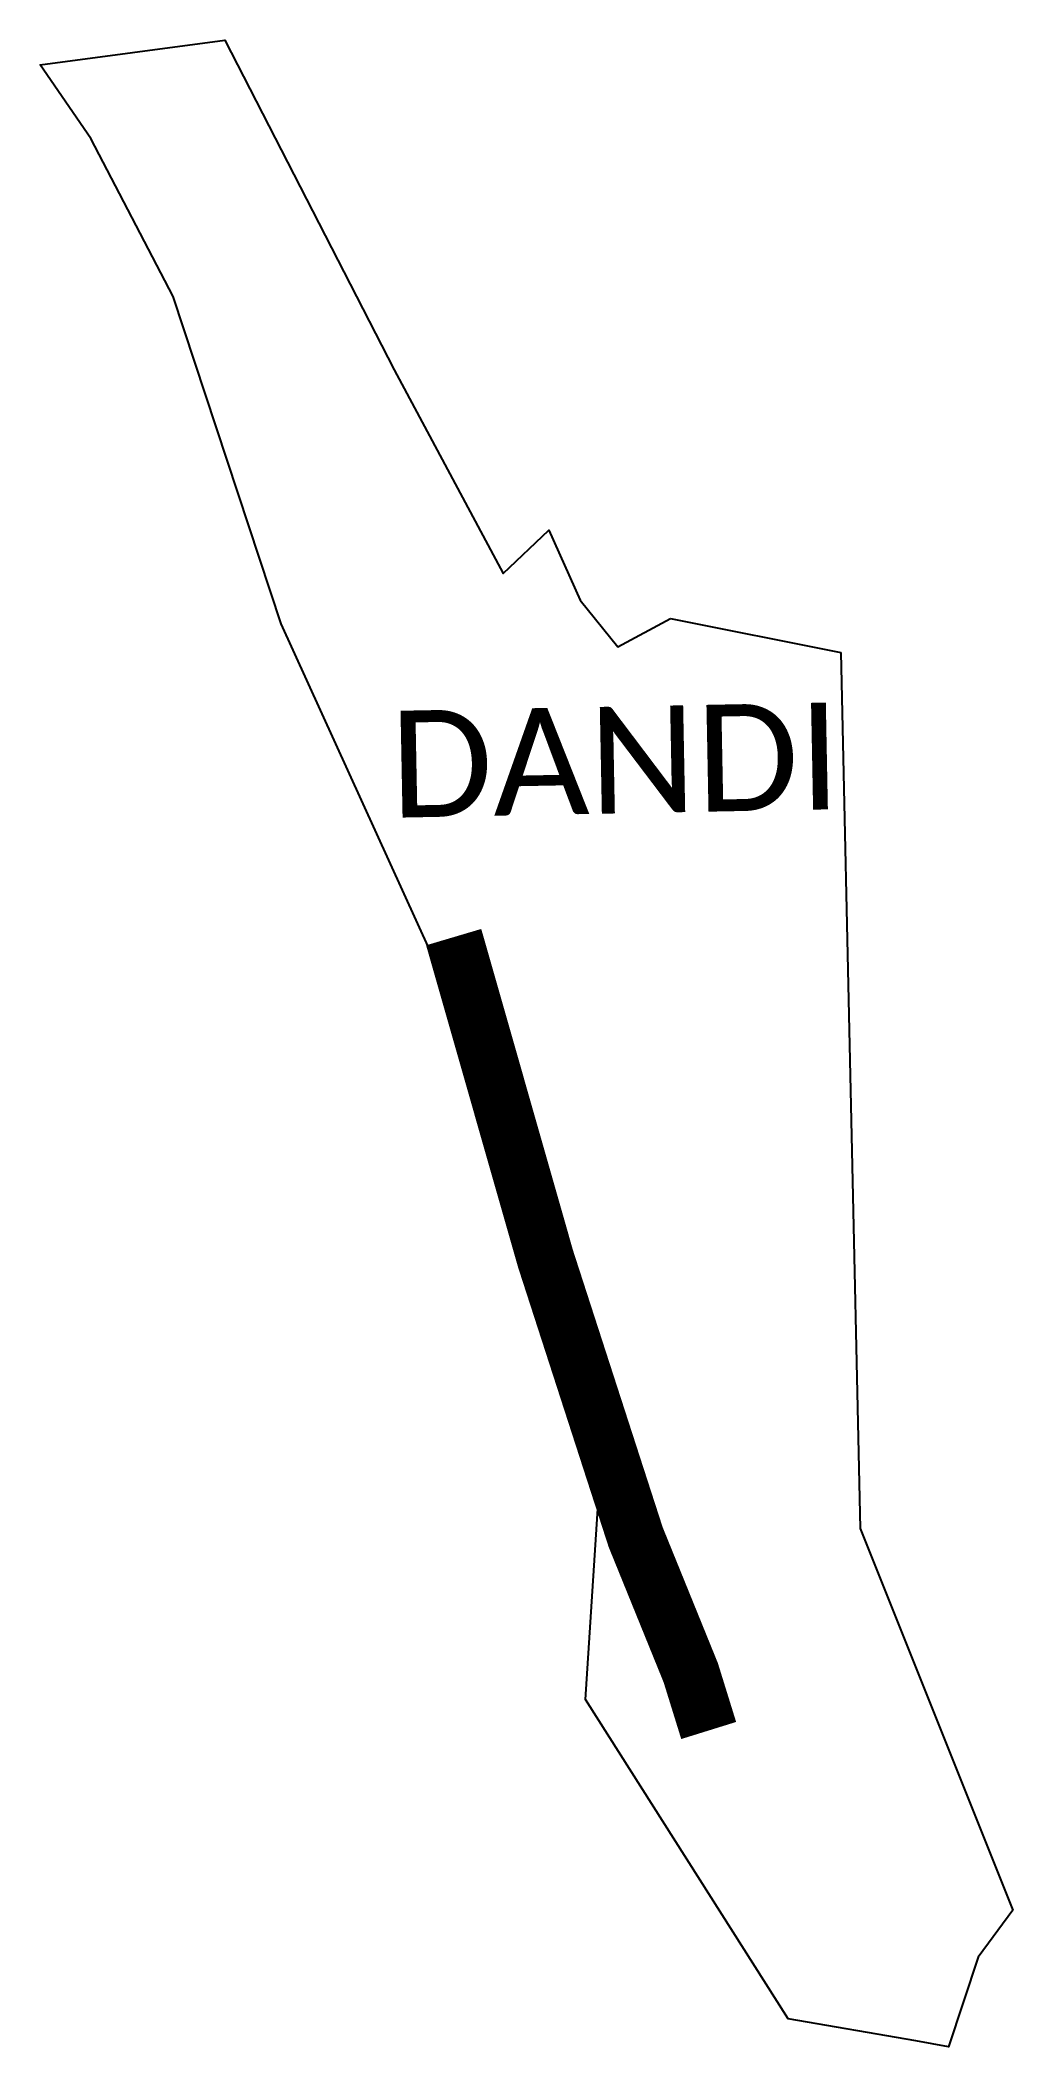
# Model space of a CAD drawing. Header units: metres. Extents: x 257151 to 257997, y 2190115 to 2191859.
import ezdxf

# ---------------------------------------------------------------- set-up
doc = ezdxf.new("R2010")
doc.units = ezdxf.units.M
doc.header["$MEASUREMENT"] = 0
for name, color, linetype in [('ARTIFICIALLY PROTECTED', 1, 'Continuous'), ('village', 3, 'Continuous'), ('VILLAGE NAME', 250, 'Continuous')]:
    doc.layers.add(name, color=color, linetype=linetype)
doc.styles.get("Standard").update_dxf_attribs({"font": 'arial.ttf'})

msp = doc.modelspace()

# ---------------------------------------------------------------- linework, layer by layer
at = {"layer": 'ARTIFICIALLY PROTECTED', "const_width": 50, "flags": 128}
msp.add_lwpolyline([(257510.4, 2191079.4), (257512.8, 2191071.3), (257590.3, 2190800), (257668.7, 2190558.1), (257716.6, 2190440.3), (257732.2, 2190390.1)], dxfattribs=at)
at = {"layer": 'village'}
msp.add_lwpolyline([(257698.9, 2191356.2), (257847, 2191326.8)], dxfattribs=at)
at = {"layer": 'village', "color": 3}
for points in [[(257638.8, 2190627.5, 0), (257525.4, 2190989.8, 0), (257360.3, 2191351.7, 0), (257266.6, 2191635.9, 0), (257194.9, 2191773.2, 0), (257150.8, 2191837.4, 0), (257311.3, 2191858.7, 0), (257458.6, 2191572.4, 0), (257553.6, 2191395.4, 0), (257593.1, 2191433.1, 0), (257620.4, 2191372.2, 0), (257653.3, 2191331.5, 0), (257698.9, 2191356.2, 0)], [(257847, 2191326.8, 0), (257864, 2190565.6, 0), (257996.7, 2190234, 0), (257966.4, 2190193.1, 0), (257940.8, 2190115.2, 0), (257912.3, 2190120.5, 0), (257801.3, 2190139.5, 0), (257625.2, 2190417.1, 0), (257638.8, 2190627.5, 0)]]:
    msp.add_polyline3d(points, dxfattribs=at)

# ---------------------------------------------------------------- texts
at = {"layer": 'VILLAGE NAME', "insert": (257454.4, 2191275.9), "char_height": 92.815, "attachment_point": 1, "rotation": 1.1028}
msp.add_mtext_dynamic_manual_height_columns('{\\fCalibri|b0|i0|c0|p34;DANDI}', width=620.426, gutter_width=464.1, heights=[0], dxfattribs=at)

doc.saveas('drawing.dxf')
